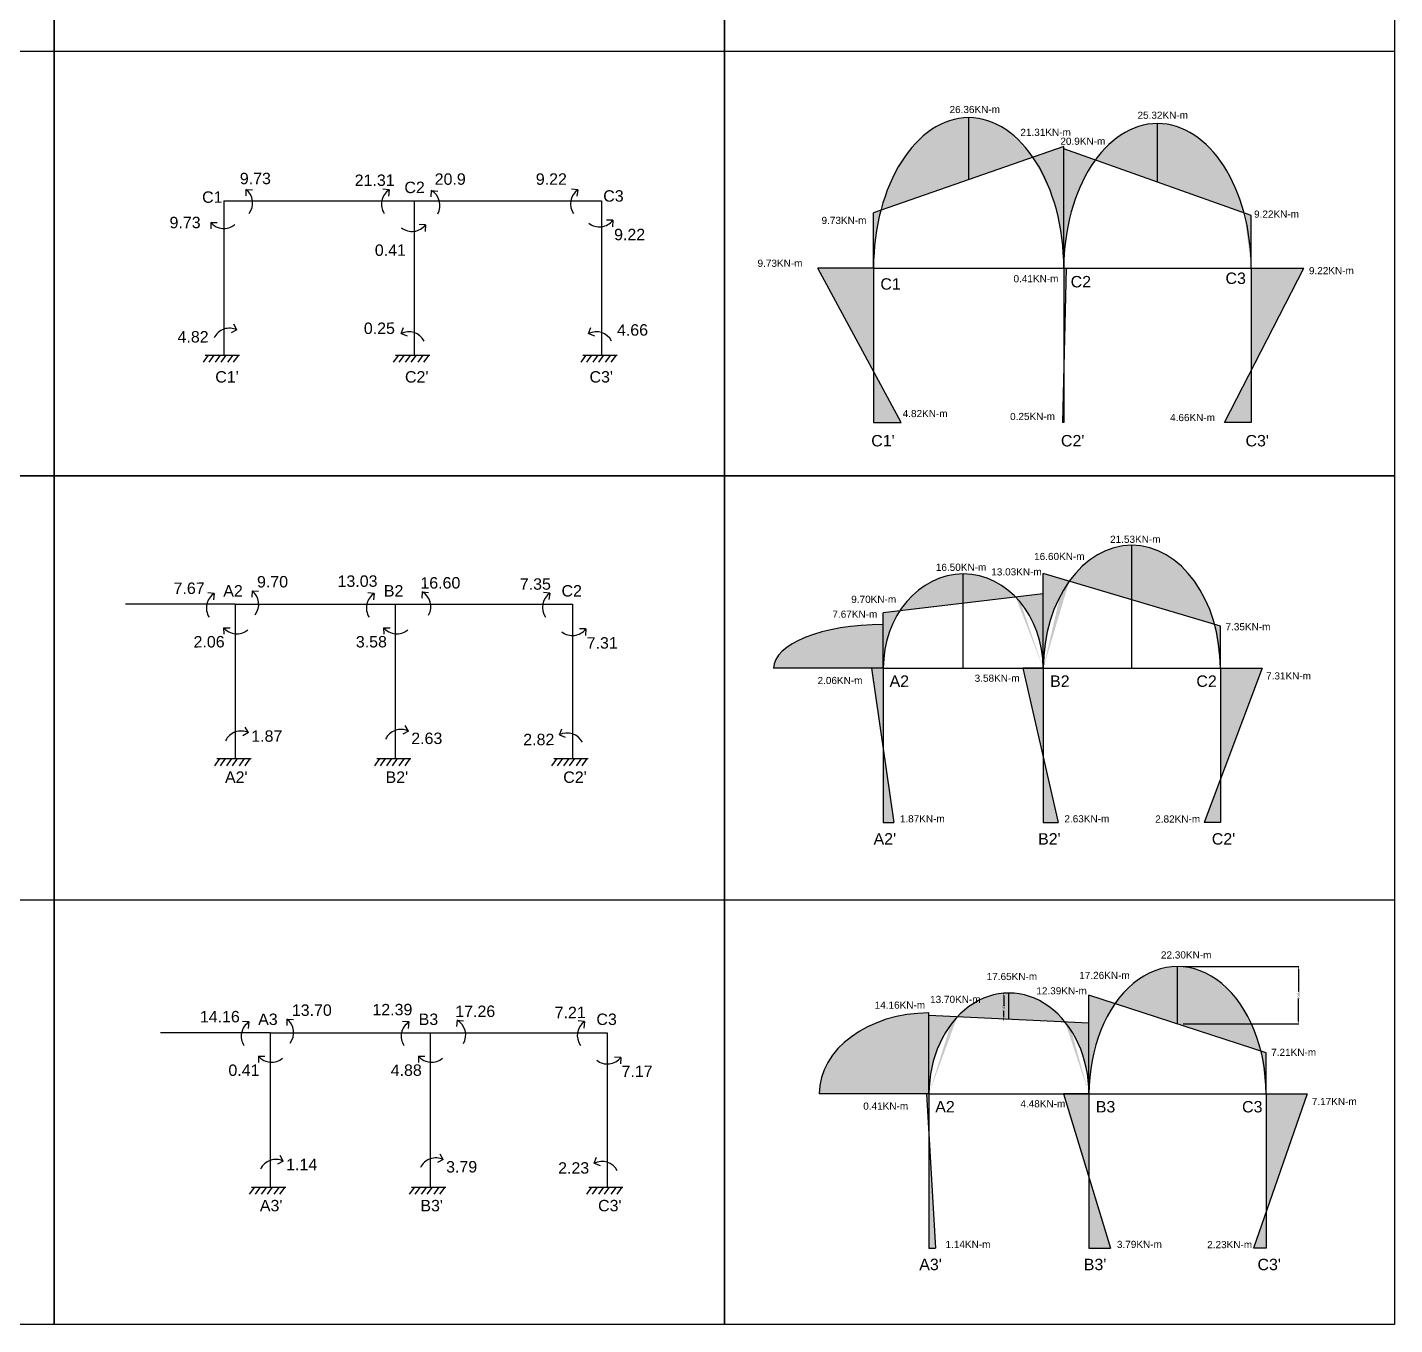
# Model space of a CAD drawing. Header units: millimetres. Extents: x 0 to 1679650, y -107560 to 692040.
# Drawn here: x 22991 to 46920, y 52253 to 74950 of the extents above; entities that cross this region are included whole.
import ezdxf

# ---------------------------------------------------------------- set-up
doc = ezdxf.new("R2010")
doc.units = ezdxf.units.MM
doc.styles.get("Standard").update_dxf_attribs({"font": 'arial.ttf'})
doc.dimstyles.new('ISO-25', dxfattribs={"dimtxt": 40, "dimasz": 50, "dimexe": 1.25, "dimexo": 100, "dimtad": 0, "dimdec": 0, "dimtxsty": 'Standard', "dimcen": 2.5, "dimadec": 0, "dimazin": 0, "dimtfac": 1, "dimtdec": 0, "dimtmove": 0, "dimatfit": 3, "dimfxl": 1, "dimarcsym": 0})

# ---------------------------------------------------------------- blocks, each defined once
blk = doc.blocks.new('*D96')
at = {"color": 0, "lineweight": -2, "transparency": 16777216}
for p, q in [((43220.00000000001, 58520.00000000003), (45241.25000000007, 58520.00000000003)), ((45240.00000000007, 58470.00000000003), (45240.00000000007, 58082.98209413372)), ((45240.00000000007, 57563.50000000003), (45240.00000000007, 57950.51790586633)), ((43220.00000000001, 57513.50000000003), (45241.25000000007, 57513.50000000003))]:
    blk.add_line(p, q, dxfattribs=at)
at = {"color": 0, "transparency": 16777216}
for points in [[(45231.66666666674, 58470.00000000003), (45248.33333333341, 58470.00000000003), (45240.00000000007, 58520.00000000003)], [(45231.66666666674, 57563.50000000003), (45248.33333333341, 57563.50000000003), (45240.00000000007, 57513.50000000003)]]:
    blk.add_solid(points, dxfattribs=at)
at = {"layer": 'Defpoints', "color": 0, "transparency": 16777216}
for p in [(43120.00000000001, 58520.00000000003), (43120.00000000001, 57513.50000000003), (45240.00000000007, 57513.50000000003)]:
    blk.add_point(p, dxfattribs=at)
at = {"color": 0, "transparency": 16777216, "insert": (45240.00000000008, 58016.75000000001), "char_height": 40, "attachment_point": 5, "rotation": 90}
blk.add_mtext('10.07', dxfattribs=at)
blk = doc.blocks.new('*D97')
at = {"color": 0, "lineweight": -2, "transparency": 16777216}
for p, q in [((40070.00000000001, 58055.00000000003), (40078.74999999999, 58055.00000000003)), ((40079.99999999999, 58005.00000000003), (40079.99999999999, 57839.51995225104)), ((40079.99999999999, 57644.50000000003), (40079.99999999999, 57740.480047749)), ((40070.00000000001, 57594.50000000003), (40078.74999999999, 57594.50000000003))]:
    blk.add_line(p, q, dxfattribs=at)
at = {"color": 0, "transparency": 16777216}
for points in [[(40071.66666666666, 58005.00000000003), (40088.33333333333, 58005.00000000003), (40079.99999999999, 58055.00000000003)], [(40071.66666666666, 57644.50000000003), (40088.33333333333, 57644.50000000003), (40079.99999999999, 57594.50000000003)]]:
    blk.add_solid(points, dxfattribs=at)
at = {"layer": 'Defpoints', "color": 0, "transparency": 16777216}
for p in [(40170.00000000001, 58055.00000000003), (40079.99999999999, 57594.50000000003), (40170.00000000001, 57594.50000000003)]:
    blk.add_point(p, dxfattribs=at)
at = {"color": 0, "transparency": 16777216, "insert": (40080, 57790), "char_height": 40, "attachment_point": 5, "rotation": 90}
blk.add_mtext('4.61', dxfattribs=at)

msp = doc.modelspace()

# ---------------------------------------------------------------- hatches: boundary and pattern name
at = {"true_color": 0xf27172}
h = msp.add_hatch(color=11, dxfattribs=at)
h.dxf.hatch_style = 1
h.paths.add_polyline_path([(37800, 68929.43298969071), (37800, 68035), (38282, 68035)])
h.paths.add_polyline_path([(37800, 70735), (36827, 70735), (37800, 68929.43298969071)])
edge = h.paths.add_edge_path()
edge.add_line((37929.14934356044, 71752.91139334625), (37800, 71708))
edge.add_line((37800, 71708), (37800, 70735))
edge.add_ellipse((39465, 70735), major_axis=(0, -2636), ratio=0.631638846737481, start_angle=247.2843766446892, end_angle=270, ccw=False)
edge = h.paths.add_edge_path()
edge.add_ellipse((39465, 70735), major_axis=(0, -2636), ratio=0.631638846737481, start_angle=180, end_angle=247.284376644689)
edge.add_line((37929.14934356044, 71752.91139334624), (39465, 72287))
edge.add_line((39465, 72287), (39465, 73371))
h.paths.add_polyline_path([(40590.0224455912, 72678.22402162), (40471.5239354276, 72834.81338340267), (40344.37529587133, 72973.35681818092), (40209.6692502502, 73092.6636750471), (40068.56347071051, 73191.70862344217), (39922.27062911042, 73269.64046491066), (39772.04797524252, 73325.78944835291), (39619.18653195083, 73359.67302590802), (39465, 73371), (39465, 72287)])
edge = h.paths.add_edge_path()
edge.add_line((41130, 72825), (41130, 72866))
edge.add_line((41130, 72866), (40590.0224455912, 72678.22402162))
edge.add_ellipse((39465, 70735), major_axis=(0, -2636), ratio=0.631638846737481, start_angle=131.5557712024667, end_angle=137.4923099456766, ccw=False)
edge.add_ellipse((39465, 70735), major_axis=(0, -2636), ratio=0.631638846737481, start_angle=125.61923245925769, end_angle=131.5557712024667, ccw=False)
edge.add_ellipse((39465, 70735), major_axis=(0, -2636), ratio=0.631638846737481, start_angle=119.6826937160468, end_angle=125.61923245925769, ccw=False)
edge.add_ellipse((39465, 70735), major_axis=(0, -2636), ratio=0.631638846737481, start_angle=113.74615497283861, end_angle=119.6826937160468, ccw=False)
edge.add_ellipse((39465, 70735), major_axis=(0, -2636), ratio=0.631638846737481, start_angle=107.80961622962721, end_angle=113.74615497283861, ccw=False)
edge.add_ellipse((39465, 70735), major_axis=(0, -2636), ratio=0.631638846737481, start_angle=101.87307748641848, end_angle=107.80961622962721, ccw=False)
edge.add_ellipse((39465, 70735), major_axis=(0, -2636), ratio=0.631638846737481, start_angle=95.93653874320802, end_angle=101.87307748641848, ccw=False)
edge.add_ellipse((39465, 70735), major_axis=(0, -2636), ratio=0.631638846737481, start_angle=90, end_angle=95.93653874320802, ccw=False)
edge.add_line((41130, 70735), (41130, 72825))
edge = h.paths.add_edge_path()
edge.add_line((41681.33947549592, 72628.66935750633), (41130, 72825))
edge.add_line((41130, 72825), (41130, 70735))
edge.add_ellipse((42770, 70735), major_axis=(0, -2532), ratio=0.6477093206951027, start_angle=221.5916628502514, end_angle=270, ccw=False)
h.paths.add_polyline_path([(42770, 73267), (42600.23397585728, 73253.39759527781), (42432.29198502299, 73212.73653072756), (42267.97846267023, 73145.45368490883), (42109.05885827169, 73052.27197132849), (41957.2406669121, 72934.19257117203), (41814.15508328585, 72792.4841762169), (41681.33947549591, 72628.66935750634), (42770, 72241)])
h.paths.add_polyline_path([(43888.42730408907, 72586.8595643402), (43753.66101393286, 72760.9924154396), (43607.59996985448, 72911.86208394212), (43451.92129794424, 73037.73622938096), (43288.41255739711, 73137.16951898622), (43118.95121510704, 73209.0202235221), (42945.48308790872, 73252.46332703755), (42770, 73267), (42770, 72241), (44285.90266618488, 71701.19075789514), (44210.23666341807, 71946.07151066733), (44118.03333887825, 72177.04629939159), (44010.35140470988, 72391.46298744365)])
edge = h.paths.add_edge_path()
edge.add_line((44410, 71657), (44285.90266618488, 71701.19075789514))
edge.add_ellipse((42770, 70735), major_axis=(0, -2532), ratio=0.6477093206951027, start_angle=90, end_angle=112.43232516029511, ccw=False)
edge.add_line((44410, 70734.99999999999), (44410, 71657))
h.paths.add_polyline_path([(45332, 70735), (44410, 70735), (44410, 68941.48414985591)])
h.paths.add_polyline_path([(44410, 68941.48414985591), (43944, 68035), (44410, 68035)])
h.paths.add_polyline_path([(41171, 70735), (41130, 70735), (41130, 69057.72727272728)])
h.paths.add_polyline_path([(41130, 69057.7272727273), (41105, 68035), (41130, 68035)])
h = msp.add_hatch(color=11, dxfattribs=at)
h.dxf.hatch_style = 1
edge = h.paths.add_edge_path()
edge.add_ellipse((37970.12305415724, 63736.22476252463), major_axis=(-1920, 7.275957614183426e-12), ratio=0.3994791666666704, start_angle=270, end_angle=359.9999999999984)
edge.add_line((36050.12305415724, 63736.22476252464), (37970.12305415724, 63736.22476252464))
edge.add_line((37970.12305415724, 63736.22476252464), (37970.12305415724, 64503.22476252464))
edge = h.paths.add_edge_path()
edge.add_line((38259.39331340149, 64740.62726121333), (37970.12305415724, 64706.22476252464))
edge.add_line((37970.12305415724, 64706.22476252464), (37970.12305415724, 63736.22476252464))
edge.add_ellipse((39370.12305415724, 63736.22476252464), major_axis=(0, -1650), ratio=0.8484848484848485, start_angle=232.5023573544122, end_angle=270, ccw=False)
edge = h.paths.add_edge_path()
edge.add_line((39370.12305415724, 64872.72476252464), (39370.12305415724, 65386.22476252464))
edge.add_ellipse((39370.12305415724, 63736.22476252464), major_axis=(0, -1650), ratio=0.8484848484848485, start_angle=180, end_angle=232.5023573544122)
edge.add_line((38259.39331340149, 64740.62726121333), (39370.12305415724, 64872.72476252464))
edge = h.paths.add_edge_path()
edge.add_ellipse((39370.12305415724, 63736.22476252464), major_axis=(0, -1650), ratio=0.8484848484848485, start_angle=139.0219623271984, end_angle=180)
edge.add_line((39370.12305415724, 65386.22476252464), (39370.12305415724, 64872.72476252464))
edge.add_line((39370.12305415724, 64872.72476252464), (40288.20061925701, 64981.91041580257))
edge = h.paths.add_edge_path()
edge.add_line((40770.12305415724, 65039.22476252464), (40288.20061925701, 64981.91041580257))
edge.add_ellipse((39370.12305415724, 63736.22476252464), major_axis=(0, -1650), ratio=0.8484848484848485, start_angle=90, end_angle=139.0219623271975, ccw=False)
edge.add_line((40770.12305415724, 63736.22476252463), (40770.12305415724, 65039.22476252464))
edge = h.paths.add_edge_path()
edge.add_ellipse((42320.12305415724, 63736.22476252464), major_axis=(0, -2153.000000000007), ratio=0.7199256850905689, start_angle=224.9338021821047, end_angle=270, ccw=False)
edge.add_line((41225.37457786978, 65260.38358206203), (40770.12305415724, 65396.22476252464))
edge.add_line((40770.12305415724, 65396.22476252464), (40770.12305415724, 63736.22476252463))
edge = h.paths.add_edge_path()
edge.add_ellipse((42320.12305415724, 63736.22476252464), major_axis=(0, -2153.000000000007), ratio=0.7199256850905689, start_angle=180, end_angle=224.9338021821036)
edge.add_line((41225.37457786977, 65260.38358206203), (42320.12305415724, 64933.72476252464))
edge.add_line((42320.12305415724, 64933.72476252464), (42320.12305415724, 65889.22476252465))
edge = h.paths.add_edge_path()
edge.add_ellipse((42320.12305415724, 63736.22476252464), major_axis=(0, -2153.000000000007), ratio=0.7199256850905689, start_angle=110.8185328911968, end_angle=180)
edge.add_line((42320.12305415724, 65889.22476252465), (42320.12305415724, 64933.72476252465))
edge.add_line((42320.12305415724, 64933.72476252464), (43768.92473929724, 64501.42103389416))
edge = h.paths.add_edge_path()
edge.add_line((43870.12305415724, 64471.22476252464), (43768.92473929724, 64501.42103389416))
edge.add_ellipse((42320.12305415724, 63736.22476252464), major_axis=(0, -2153.000000000007), ratio=0.7199256850905689, start_angle=90, end_angle=110.8185328911967, ccw=False)
edge.add_line((43870.12305415724, 63736.22476252465), (43870.12305415724, 64471.22476252464))
h.paths.add_polyline_path([(44601.12305415724, 63736.22476252464), (43870.12305415724, 63736.22476252464), (43870.12305415724, 61787.85358779611)])
h.paths.add_polyline_path([(43870.12305415724, 61787.8535877961), (43588.12305415724, 61036.22476252464), (43870.12305415724, 61036.22476252464)])
h.paths.add_polyline_path([(37970.12305415724, 63736.22476252464), (37764.12305415724, 63736.22476252464), (37970.12305415724, 62320.95758695212)])
h.paths.add_polyline_path([(37970.12305415724, 62320.95758695212), (37970.12305415724, 61036.22476252464), (38157.12305415724, 61036.22476252464)])
h.paths.add_polyline_path([(40770.12305415724, 62179.70302339421), (40770.12305415724, 61036.22476252464), (41033.12305415724, 61036.22476252464)])
h.paths.add_polyline_path([(40770.12305415724, 63736.22476252464), (40412.12305415724, 63736.22476252464), (40770.12305415724, 62179.70302339421)])
h = msp.add_hatch(color=11, dxfattribs=at)
h.dxf.hatch_style = 1
edge = h.paths.add_edge_path()
edge.add_ellipse((38770, 56290), major_axis=(-1920, 0), ratio=0.7375, start_angle=270, end_angle=360)
edge.add_line((36850, 56290), (38770, 56290))
edge.add_line((38770, 56290), (38770, 57706))
edge = h.paths.add_edge_path()
edge.add_ellipse((40170, 56290), major_axis=(0, -1765), ratio=0.7932011331444759, start_angle=580.2636766334035, end_angle=630, ccw=False)
edge.add_line((39265.17139480631, 57636.83305260013), (38770, 57660))
edge.add_line((38770, 57660), (38770, 56290))
edge = h.paths.add_edge_path()
edge.add_ellipse((40170, 56290), major_axis=(0, -1765), ratio=0.7932011331444759, start_angle=540, end_angle=580.2636766334036)
edge.add_line((39265.17139480631, 57636.83305260013), (40170, 57594.5))
edge.add_line((40170, 57594.5), (40170, 58055))
edge = h.paths.add_edge_path()
edge.add_ellipse((40170, 56290), major_axis=(0, -1765), ratio=0.7932011331444759, start_angle=495.4857259996443, end_angle=540)
edge.add_line((40170, 58055), (40170, 57594.5))
edge.add_line((40170, 57594.5), (41151.52170679016, 57548.57880586089))
edge = h.paths.add_edge_path()
edge.add_line((41570, 57529), (41151.52170679016, 57548.57880586089))
edge.add_ellipse((40170, 56290), major_axis=(0, -1765), ratio=0.7932011331444759, start_angle=450, end_angle=495.4857259996443, ccw=False)
edge.add_line((41570, 56290.00000000001), (41570, 57529))
edge = h.paths.add_edge_path()
edge.add_line((42025.10461917688, 57868.45801862169), (41570, 58016))
edge.add_line((41570, 58016), (41570, 56290))
edge.add_ellipse((43120, 56290), major_axis=(0, -2230), ratio=0.695067264573991, start_angle=584.9414734818803, end_angle=630, ccw=False)
edge = h.paths.add_edge_path()
edge.add_ellipse((43120, 56290), major_axis=(0, -2230), ratio=0.695067264573991, start_angle=540, end_angle=584.9414734818803)
edge.add_line((42025.10461917688, 57868.45801862169), (43120, 57513.5))
edge.add_line((43120, 57513.5), (43120, 58520))
edge = h.paths.add_edge_path()
edge.add_ellipse((43120, 56290), major_axis=(0, -2230), ratio=0.695067264573991, start_angle=469.6610794773607, end_angle=540)
edge.add_line((43120, 58520), (43120, 57513.5))
edge.add_line((43120, 57513.5), (44579.63393583977, 57040.29609499388))
edge = h.paths.add_edge_path()
edge.add_line((44670, 57011), (44579.63393583977, 57040.29609499388))
edge.add_ellipse((43120, 56290), major_axis=(0, -2230), ratio=0.695067264573991, start_angle=450, end_angle=469.6610794773607, ccw=False)
edge.add_line((44670, 56290.00000000001), (44670, 57011))
h.paths.add_polyline_path([(45387, 56290), (44670, 56290), (44670, 54230.53191489362)])
h.paths.add_polyline_path([(44670, 54230.53191489362), (44447, 53590), (44670, 53590)])
h.paths.add_polyline_path([(41570, 54827.36396614269), (41570, 53590), (41949, 53590)])
h.paths.add_polyline_path([(41570, 56290), (41122, 56290), (41570, 54827.36396614269)])
h.paths.add_polyline_path([(38770, 55575.8064516129), (38770, 53590), (38884, 53590)])
h.paths.add_polyline_path([(38770, 56290), (38729, 56290), (38770, 55575.8064516129)])

# ---------------------------------------------------------------- linework, layer by layer
for p, q in [((23460, 74527.8125), (0, 74527.8125)), ((46920, 74527.8125), (23460, 74527.8125)), ((39465, 72287), (39465, 73371)), ((42770, 72241), (42770, 73267)), ((41130, 72866), (37800, 71708)), ((41130, 70735), (41130, 72866)), ((44410, 71657), (41130, 72825)), ((26815.63334933505, 72114.1005992006), (26811.68239061322, 72002.90566791475)), ((26815.63334933505, 72114.1005992006), (26929.01167293956, 72107.55837138451)), ((29323.20852725544, 72107.81275848442), (29212.3108270558, 72116.84729825784)), ((29323.20852725544, 72107.81275848442), (29311.48553122614, 71994.85251604371)), ((30058.76043551848, 72096.0308393933), (30050.74428487305, 71985.05487736856)), ((30058.76043551848, 72096.0308393933), (30171.82353212266, 72085.34527930319)), ((32622.94863787179, 72108.91857010577), (32512.32675583444, 72120.86520281143)), ((32622.94863787179, 72108.91857010577), (32608.26025904547, 71996.3055311821)), ((26430, 71915), (33040, 71915)), ((26430, 71915), (26430, 69215)), ((29760, 71915), (29760, 69215)), ((33040, 71915), (33040, 69215)), ((33240.05435897643, 71574.85801944736), (33128.84030057932, 71578.22789085859)), ((33240.05435897643, 71574.85801944736), (33234.10466285513, 71461.44705823006)), ((37800, 70735), (37800, 71708)), ((44410, 70735), (44410, 71657)), ((26200.00561003908, 71537.37969840512), (26202.46679767466, 71426.14182098061)), ((26200.00561003908, 71537.37969840512), (26313.57252867371, 71537.37969840512)), ((29960.05435897634, 71494.85801944736), (29848.84030057922, 71498.22789085859)), ((29960.05435897634, 71494.85801944736), (29954.10466285504, 71381.44705823006)), ((37800, 70735), (36827, 70735)), ((38282, 68035), (36827, 70735)), ((37800, 70735), (44410, 70735)), ((37800, 70735), (37800, 68035)), ((41171, 70735), (41105, 68035)), ((41130, 70735), (41130, 68035)), ((41130, 70735), (41171, 70735)), ((43944, 68035), (45332, 70735)), ((44410, 70735), (44410, 68035)), ((44410, 70735), (45332, 70735)), ((26659.31313002653, 69658.32662070516), (26559.91821526369, 69603.3894208543)), ((26659.31313002653, 69658.32662070516), (26603.34853122681, 69754.49255282083)), ((29531.17361437997, 69591.40793449258), (29573.20632507714, 69696.91004935108)), ((32811.17361437996, 69591.40793449258), (32853.20632507713, 69696.91004935108)), ((29531.17361437997, 69591.40793449258), (29635.42300188516, 69552.52364430646)), ((32811.17361437996, 69591.40793449258), (32915.42300188515, 69552.52364430646)), ((26155, 69215), (26065, 69090)), ((26105, 69215), (26705, 69215)), ((26255, 69215), (26165, 69090)), ((26365, 69215), (26275, 69090)), ((26465, 69215), (26375, 69090)), ((26585, 69215), (26495, 69090)), ((26685, 69215), (26595, 69090)), ((29485, 69215), (29395, 69090)), ((29435, 69215), (30035, 69215)), ((29585, 69215), (29495, 69090)), ((29695, 69215), (29605, 69090)), ((29795, 69215), (29705, 69090)), ((29915, 69215), (29825, 69090)), ((30015, 69215), (29925, 69090)), ((32765, 69215), (32675, 69090)), ((32715, 69215), (33315, 69215)), ((32865, 69215), (32775, 69090)), ((32975, 69215), (32885, 69090)), ((33075, 69215), (32985, 69090)), ((33195, 69215), (33105, 69090)), ((33295, 69215), (33205, 69090)), ((37800, 68035), (38282, 68035)), ((41130, 68035), (41105, 68035)), ((44410, 68035), (43944, 68035)), ((42320.12305415724, 63736.22476252464), (42320.12305415724, 65889.22476252465)), ((39370.12305415724, 63736.22476252464), (39370.12305415724, 65386.22476252464)), ((40770.12305415724, 63736.22476252464), (40770.12305415724, 65396.22476252464)), ((43870.12305415724, 64471.22476252464), (40770.12305415724, 65396.22476252464)), ((26923.15263301038, 65094.10059920059), (26919.20167428854, 64982.90566791474)), ((26923.15263301038, 65094.10059920059), (27036.53095661488, 65087.5583713845)), ((26630, 64856.09140518418), (24710, 64856.09140518418)), ((26259.62376639185, 65045.61306245013), (26148.72606619221, 65054.64760222355)), ((26259.62376639185, 65045.61306245013), (26247.90077036255, 64932.65282000943)), ((26630, 64856.09140518418), (32530, 64856.09140518418)), ((26630, 64856.09140518418), (26630, 62156.09140518418)), ((29059.62376639185, 65045.61306245013), (28948.72606619221, 65054.64760222355)), ((29059.62376639185, 65045.61306245013), (29047.90077036255, 64932.65282000943)), ((29430, 64856.09140518418), (29430, 62156.09140518418)), ((29900.72792581573, 65076.03083939329), (29892.7117751703, 64965.05487736856)), ((29900.72792581573, 65076.03083939329), (30013.79102241991, 65065.34527930319)), ((32132.94863787179, 65050.00997528991), (32022.32675583444, 65061.95660799557)), ((32132.94863787179, 65050.00997528991), (32118.26025904547, 64937.39693636623)), ((32530, 64856.09140518418), (32530, 62156.09140518418)), ((40770.12305415724, 65039.22476252464), (37970.12305415724, 64706.22476252464)), ((37970.12305415724, 63736.22476252464), (37970.12305415724, 64706.22476252464)), ((26425.20248754738, 64446.21341263321), (26427.66367518295, 64334.97553520871)), ((26425.20248754738, 64446.21341263321), (26538.76940618201, 64446.21341263321)), ((29225.20248754738, 64446.21341263321), (29227.66367518295, 64334.97553520871)), ((29225.20248754738, 64446.21341263321), (29338.76940618201, 64446.21341263321)), ((32766.05602520809, 64424.85801944736), (32654.84196681099, 64428.22789085859)), ((32766.05602520809, 64424.85801944736), (32760.10632908679, 64311.44705823006)), ((43870.12305415724, 63736.22476252464), (43870.12305415724, 64471.22476252464)), ((37970.12305415724, 63736.22476252464), (36050.12305415724, 63736.22476252464)), ((37970.12305415724, 63736.22476252464), (37764.12305415724, 63736.22476252464)), ((37764.12305415724, 63736.22476252464), (38157.12305415724, 61036.22476252464)), ((37970.12305415724, 63736.22476252464), (43870.12305415724, 63736.22476252464)), ((37970.12305415724, 63736.22476252464), (37970.12305415724, 61036.22476252464)), ((40770.12305415724, 63736.22476252464), (40412.12305415724, 63736.22476252464)), ((40412.12305415724, 63736.22476252464), (41033.12305415724, 61036.22476252464)), ((40770.12305415724, 63736.22476252464), (40770.12305415724, 61036.22476252464)), ((40770.12305415724, 63736.22476252464), (43870.12305415724, 63736.22476252464)), ((44601.12305415724, 63736.22476252464), (43588.12305415724, 61036.22476252464)), ((43870.12305415724, 63736.22476252464), (43870.12305415724, 61036.22476252464)), ((43870.12305415724, 63736.22476252464), (44601.12305415724, 63736.22476252464)), ((26859.31313002653, 62610.45139359583), (26803.3485312268, 62706.61732571149)), ((29659.31313002653, 62638.32662070516), (29603.3485312268, 62734.49255282083)), ((26859.31313002653, 62610.45139359583), (26759.91821526369, 62555.51419374497)), ((29659.31313002653, 62638.32662070516), (29559.91821526369, 62583.38942085431)), ((32301.17361437995, 62571.40793449258), (32343.20632507712, 62676.91004935107)), ((32301.17361437995, 62571.40793449258), (32405.42300188514, 62532.52364430646)), ((26355, 62156.09140518418), (26265, 62031.09140518418)), ((26305, 62156.09140518418), (26905, 62156.09140518418)), ((26455, 62156.09140518418), (26365, 62031.09140518418)), ((26565, 62156.09140518418), (26475, 62031.09140518418)), ((26665, 62156.09140518418), (26575, 62031.09140518418)), ((26785, 62156.09140518418), (26695, 62031.09140518418)), ((26885, 62156.09140518418), (26795, 62031.09140518418)), ((29155, 62156.09140518418), (29065, 62031.09140518418)), ((29105, 62156.09140518418), (29705, 62156.09140518418)), ((29255, 62156.09140518418), (29165, 62031.09140518418)), ((29365, 62156.09140518418), (29275, 62031.09140518418)), ((29465, 62156.09140518418), (29375, 62031.09140518418)), ((29585, 62156.09140518418), (29495, 62031.09140518418)), ((29685, 62156.09140518418), (29595, 62031.09140518418)), ((32255, 62156.09140518418), (32165, 62031.09140518418)), ((32205, 62156.09140518418), (32805, 62156.09140518418)), ((32355, 62156.09140518418), (32265, 62031.09140518418)), ((32465, 62156.09140518418), (32375, 62031.09140518418)), ((32565, 62156.09140518418), (32475, 62031.09140518418)), ((32685, 62156.09140518418), (32595, 62031.09140518418)), ((32785, 62156.09140518418), (32695, 62031.09140518418)), ((37970.12305415724, 61036.22476252464), (38157.12305415724, 61036.22476252464)), ((40770.12305415724, 61036.22476252464), (41033.12305415724, 61036.22476252464)), ((43870.12305415724, 61036.22476252464), (43588.12305415724, 61036.22476252464)), ((23460, 59677.8125), (11730, 59677.8125)), ((35190, 59677.8125), (23460, 59677.8125)), ((46920, 59677.8125), (35190, 59677.8125)), ((43120, 57513.5), (43120, 58520)), ((40170, 57594.5), (40170, 58055)), ((41570, 56290), (41570, 58016)), ((44670, 57011), (41570, 58016)), ((38770, 56290), (38770, 57706)), ((26869.62376639185, 57549.52165726596), (26758.72606619221, 57558.55619703938)), ((26869.62376639185, 57549.52165726596), (26857.90077036255, 57436.56141482525)), ((27533.15263301038, 57598.00919401641), (27529.20167428854, 57486.81426273056)), ((27533.15263301038, 57598.00919401641), (27646.53095661488, 57591.46696620033)), ((29669.62376639185, 57549.52165726596), (29558.72606619221, 57558.55619703938)), ((29669.62376639185, 57549.52165726596), (29657.90077036255, 57436.56141482525)), ((30510.72792581573, 57579.93943420912), (30502.7117751703, 57468.96347218438)), ((30510.72792581573, 57579.93943420912), (30623.79102241991, 57569.25387411901)), ((32742.94863787179, 57553.91857010574), (32632.32675583444, 57565.86520281139)), ((32742.94863787179, 57553.91857010574), (32728.26025904547, 57441.30553118206)), ((38770, 56290), (38770, 57660)), ((41570, 57529), (38770, 57660)), ((27240, 57360), (25320, 57360)), ((27240, 57360), (33140, 57360)), ((27240, 57360), (27240, 54660)), ((30040, 57360), (30040, 54660)), ((33140, 57360), (33140, 54660)), ((44670, 56290), (44670, 57011)), ((27035.20248754738, 56950.12200744903), (27037.66367518295, 56838.88413002453)), ((27035.20248754738, 56950.12200744903), (27148.76940618201, 56950.12200744903)), ((29835.20248754738, 56950.12200744903), (29837.66367518295, 56838.88413002453)), ((29835.20248754738, 56950.12200744903), (29948.76940618201, 56950.12200744903)), ((33376.05602520809, 56928.76661426319), (33264.84196681099, 56932.13648567441)), ((33376.05602520809, 56928.76661426319), (33370.10632908679, 56815.35565304588)), ((38770, 56290), (36850, 56290)), ((38770, 56290), (38729, 56290)), ((38729, 56290), (38884, 53590)), ((38770, 56290), (44670, 56290)), ((38770, 56290), (38770, 53590)), ((41570, 56290), (41122, 56290)), ((41122, 56290), (41949, 53590)), ((41570, 56290), (41570, 53590)), ((45387, 56290), (44447, 53590)), ((44670, 56290), (44670, 53590)), ((44670, 56290), (45387, 56290)), ((27469.31313002653, 55114.35998841166), (27369.91821526369, 55059.4227885608)), ((27469.31313002653, 55114.35998841166), (27413.3485312268, 55210.52592052732)), ((30269.31313002653, 55142.23521552099), (30169.91821526369, 55087.29801567013)), ((30269.31313002653, 55142.23521552099), (30213.3485312268, 55238.40114763665)), ((32911.17361437995, 55075.3165293084), (32953.20632507712, 55180.81864416689)), ((32911.17361437995, 55075.3165293084), (33015.42300188514, 55036.43223912228)), ((26965, 54660), (26875, 54535)), ((26915, 54660), (27515, 54660)), ((27065, 54660), (26975, 54535)), ((27175, 54660), (27085, 54535)), ((27275, 54660), (27185, 54535)), ((27395, 54660), (27305, 54535)), ((27495, 54660), (27405, 54535)), ((29765, 54660), (29675, 54535)), ((29715, 54660), (30315, 54660)), ((29865, 54660), (29775, 54535)), ((29975, 54660), (29885, 54535)), ((30075, 54660), (29985, 54535)), ((30195, 54660), (30105, 54535)), ((30295, 54660), (30205, 54535)), ((32865, 54660), (32775, 54535)), ((32815, 54660), (33415, 54660)), ((32965, 54660), (32875, 54535)), ((33075, 54660), (32985, 54535)), ((33175, 54660), (33085, 54535)), ((33295, 54660), (33205, 54535)), ((33395, 54660), (33305, 54535)), ((38770, 53590), (38884, 53590)), ((41570, 53590), (41949, 53590)), ((44670, 53590), (44447, 53590))]:
    msp.add_line(p, q)
for points in [[(11730, 74527.8125), (11730, 89377.8125), (23460, 89377.8125), (23460, 74527.8125), (11730, 74527.8125)], [(23460, 74527.8125), (23460, 89377.8125), (35190, 89377.8125), (35190, 74527.8125), (23460, 74527.8125)], [(35190, 74527.8125), (35190, 89377.8125), (46920, 89377.8125), (46920, 74527.8125), (35190, 74527.8125)], [(11730, 52252.8125), (11730, 67102.8125), (23460, 67102.8125), (23460, 52252.8125), (11730, 52252.8125)], [(23460, 52252.8125), (23460, 67102.8125), (35190, 67102.8125), (35190, 52252.8125), (23460, 52252.8125)], [(35190, 52252.8125), (35190, 67102.8125), (46920, 67102.8125), (46920, 52252.8125), (35190, 52252.8125)]]:
    msp.add_lwpolyline(points, close=True)
for points in [[(23460, 74527.8125), (23460, 67102.8125), (11730, 67102.8125), (11730, 74527.8125)], [(35190, 74527.8125), (35190, 67102.8125), (23460, 67102.8125), (23460, 74527.8125)], [(46920, 74527.8125), (46920, 67102.8125), (35190, 67102.8125), (35190, 74527.8125)]]:
    msp.add_lwpolyline(points)
for centre, start, end in [((26632.480991234, 71876.49754004095), 322.3737663615662, 52.37376636150905), ((29487.1695217269, 71856.58220243693), 123.1297354681505, 213.1297354681685), ((29910.85666392358, 71835.02418363906), 330.4612177403662, 60.46121774028384), ((32795.55473990864, 71863.54715054017), 125.1244039263749, 215.1244039263192), ((33003.99833376834, 71760), 231.892423122162, 321.892423122919), ((26430, 71730), 219.9461739502964, 309.9461739496131), ((29723.99833376824, 71680), 231.892423122202, 321.8924231229155), ((26530.56554970717, 69387.35787608339), 64.5858253007936, 154.5858253010428), ((29668.46664392461, 69324.66719137588), 27.23514669938893, 117.235146699177), ((32948.46664392461, 69324.66719137588), 27.23514669938873, 117.235146699177), ((26740.00027490933, 64856.49754004094), 322.3737663615713, 52.37376636150016), ((26423.58476086331, 64794.38250640264), 123.1297354681432, 213.1297354681738), ((29223.58476086331, 64794.38250640264), 123.1297354681428, 213.1297354681755), ((29752.82415422083, 64815.02418363906), 330.4612177403664, 60.46121774027983), ((32305.55473990864, 64804.6385557243), 125.1244039263689, 215.1244039263156), ((26656.42747132616, 64638.83371422801), 219.9461739502964, 309.946173949623), ((29456.42747132616, 64638.83371422801), 219.9461739502919, 309.9461739496195), ((32530, 64610), 231.8924231221528, 321.8924231229193), ((26730.56554970716, 62339.48264897406), 64.58582530079002, 154.5858253010428), ((29530.56554970716, 62367.35787608339), 64.58582530078412, 154.5858253010372), ((32438.4666439246, 62304.66719137587), 27.23514669938911, 117.2351466991729), ((27033.58476086331, 57298.29110121846), 123.1297354681395, 213.1297354681755), ((27350.00027490933, 57360.40613485676), 322.3737663615727, 52.37376636149445), ((29833.58476086331, 57298.29110121846), 123.1297354681395, 213.1297354681755), ((30362.82415422083, 57318.93277845489), 330.4612177403646, 60.46121774027983), ((32915.55473990864, 57308.54715054013), 125.1244039263646, 215.1244039263123), ((27266.42747132616, 57142.74230904383), 219.9461739502964, 309.94617394963), ((30066.42747132616, 57142.74230904383), 219.9461739502964, 309.946173949625), ((33140, 57113.90859481582), 231.8924231221451, 321.8924231229193), ((27340.56554970716, 54843.39124378988), 64.58582530078651, 154.5858253010428), ((30140.56554970716, 54871.26647089922), 64.58582530078063, 154.5858253010428), ((33048.4666439246, 54808.57578619169), 27.23514669939068, 117.2351466991663)]:
    msp.add_arc(centre, 300, start, end)
for centre, major_axis, ratio, start_param, end_param in [((39465, 70735), (0, -2636), 0.631638846737481, 1.570796326794897, 4.71238898038469), ((42770, 70735), (0, -2532), 0.6477093206951027, 1.570796326794897, 4.71238898038469), ((42320.12305415724, 63736.22476252464), (0, -2153.000000000007), 0.7199256850905689, 1.570796326794897, 4.71238898038469), ((39370.12305415724, 63736.22476252464), (0, -1650), 0.8484848484848485, 1.570796326794897, 4.71238898038469), ((37970.12305415724, 63736.22476252463), (-1920, 7.275957614183426e-12), 0.3994791666666704, 4.71238898038469, 6.283185307179559), ((43120, 56290), (0, -2230), 0.695067264573991, 7.853981633974483, 10.99557428756428), ((40170, 56290), (0, -1765), 0.7932011331444759, 7.853981633974483, 10.99557428756428), ((38770, 56290), (-1920, 0), 0.7375, 4.71238898038469, 6.283185307179586)]:
    msp.add_ellipse(centre, major_axis=major_axis, ratio=ratio, start_param=start_param, end_param=end_param)

# ---------------------------------------------------------------- texts
for s, height, p in [('26.36KN-m', 125, (39130, 73450)), ('25.32KN-m', 125, (42420, 73350)), ('21.31KN-m', 125, (40370, 73050)), ('20.9KN-m', 125, (41070, 72895)), ('9.73', 200, (26710, 72205)), ('21.31', 200, (28720, 72175)), ('20.9', 200, (30120, 72195)), ('9.22', 200, (31890, 72195)), ('C1', 200, (26050, 71880)), ('C2', 200, (29590, 72050)), ('C3', 200, (33070, 71900)), ('9.73', 200, (25480, 71435)), ('9.73KN-m', 125, (36890, 71510)), ('9.22KN-m', 125, (44460, 71620)), ('9.22', 200, (33260, 71225)), ('0.41', 200, (29072.3108270558, 70951.84729825784)), ('9.73KN-m', 125, (35770, 70760)), ('0.41KN-m', 125, (40250, 70490)), ('C2', 200, (41250, 70400)), ('C3', 200, (43960, 70460)), ('9.22KN-m', 125, (45420, 70630)), ('C1', 200, (37920, 70360)), ('4.82', 200, (25620, 69435)), ('0.25', 200, (28880, 69585)), ('4.66', 200, (33310, 69555)), ("C1'", 200, (26280, 68735)), ("C2'", 200, (29600, 68735)), ("C3'", 200, (32830, 68735)), ('4.82KN-m', 125, (38310, 68130)), ('0.25KN-m', 125, (40190, 68080)), ('4.66KN-m', 125, (42990, 68060)), ("C1'", 200, (37760, 67617.8125)), ("C2'", 200, (41080, 67617.8125)), ("C3'", 200, (44310, 67617.8125)), ('21.53KN-m', 125, (41940.12305415724, 65930.13335734047)), ('16.50KN-m', 125, (38890.12305415724, 65440.13335734046)), ('16.60KN-m', 125, (40610.12305415724, 65630.13335734047)), ('9.70', 200, (27010, 65150)), ('13.03', 200, (28420, 65160)), ('16.60', 200, (29870, 65130)), ('13.03KN-m', 125, (39860.12305415724, 65360.13335734046)), ('7.67', 200, (25550, 65036.09140518418)), ('A2', 200, (26420, 64991.09140518418)), ('B2', 200, (29230, 64991.09140518418)), ('7.35', 200, (31610, 65110)), ('C2', 200, (32340, 64991.09140518418)), ('9.70KN-m', 125, (37410.12305415724, 64880.13335734046)), ('7.67KN-m', 125, (37080.12305415724, 64620.13335734046)), ('7.35KN-m', 125, (43960.12305415724, 64400.13335734046)), ('2.06', 200, (25900, 64100)), ('3.58', 200, (28740, 64100)), ('7.31', 200, (32780, 64080)), ('7.31KN-m', 125, (44670.12305415724, 63540.13335734046)), ('2.06KN-m', 125, (36820.12305415724, 63460.13335734046)), ('A2', 200, (38080.12305415724, 63411.22476252464)), ('3.58KN-m', 125, (39570.12305415724, 63500.13335734046)), ('B2', 200, (40890.12305415724, 63411.22476252464)), ('C2', 200, (43450.12305415724, 63411.22476252464)), ('1.87', 200, (26910, 62450)), ('2.63', 200, (29710, 62410)), ('2.82', 200, (31670, 62390)), ("A2'", 200, (26450, 61731.09140518418)), ("B2'", 200, (29260, 61731.09140518418)), ("C2'", 200, (32370, 61731.09140518418)), ('1.87KN-m', 125, (38260.12305415724, 61040.13335734046)), ('2.63KN-m', 125, (41140.12305415724, 61040.13335734046)), ('2.82KN-m', 125, (42730.12305415724, 61036.22476252464)), ("A2'", 200, (37800.12305415724, 60651.22476252464)), ("B2'", 200, (40680.12305415724, 60651.22476252464)), ("C2'", 200, (43720.12305415724, 60651.22476252464)), ('22.30KN-m', 125, (42830.12305415724, 58657.94585734047)), ('17.65KN-m', 125, (39780.12305415724, 58280)), ('17.26KN-m', 125, (41400, 58300)), ('12.39KN-m', 125, (40650, 58029.99999999999)), ('13.70KN-m', 125, (38790, 57880)), ('14.16', 200, (26010, 57540)), ('A3', 200, (27030, 57495)), ('13.70', 200, (27620, 57653.90859481582)), ('12.39', 200, (29030, 57663.90859481582)), ('B3', 200, (29840, 57495)), ('17.26', 200, (30480, 57633.90859481582)), ('7.21', 200, (32220, 57613.90859481582)), ('C3', 200, (32950, 57495)), ('14.16KN-m', 125, (37820, 57780)), ('7.21KN-m', 125, (44760, 56953.90859481582)), ('0.41', 200, (26510, 56603.90859481582)), ('4.88', 200, (29350, 56603.90859481582)), ('7.17', 200, (33390, 56583.90859481582)), ('0.41KN-m', 125, (37620, 56013.90859481582)), ('A2', 200, (38880, 55965)), ('4.48KN-m', 125, (40370, 56053.90859481582)), ('B3', 200, (41690, 55965)), ('C3', 200, (44250, 55965)), ('7.17KN-m', 125, (45470, 56093.90859481582)), ('1.14', 200, (27520, 54953.90859481582)), ('3.79', 200, (30320, 54913.90859481582)), ('2.23', 200, (32280, 54893.90859481582)), ("A3'", 200, (27060, 54235)), ("B3'", 200, (29870, 54235)), ("C3'", 200, (32980, 54235)), ('1.14KN-m', 125, (39060, 53593.90859481582)), ('3.79KN-m', 125, (42060, 53593.90859481582)), ('2.23KN-m', 125, (43640, 53590)), ("A3'", 200, (38600, 53205)), ("B3'", 200, (41480, 53205)), ("C3'", 200, (44520, 53205))]:
    msp.add_text(s, height=height, rotation=0.1755571385226345).set_placement(p)

# ---------------------------------------------------------------- dimensions: what is measured, and where the dimension line sits
dim = msp.add_linear_dim(base=(45240.00000000007, 57513.50000000003), p1=(43120, 58520), p2=(43120, 57513.5), angle=90, text='10.07', dimstyle='ISO-25')
dim.commit()
dim.dimension.update_dxf_attribs({"geometry": '*D96', "text_midpoint": (45240.00000000008, 58016.75000000001)})
dim = msp.add_linear_dim(base=(40079.99999999999, 57594.50000000003), p1=(40170, 58055), p2=(40170, 57594.5), angle=90, text='4.61', dimstyle='ISO-25')
dim.commit()
dim.dimension.update_dxf_attribs({"geometry": '*D97', "text_midpoint": (40080, 57790), "dimtype": 160})

doc.saveas('drawing.dxf')
